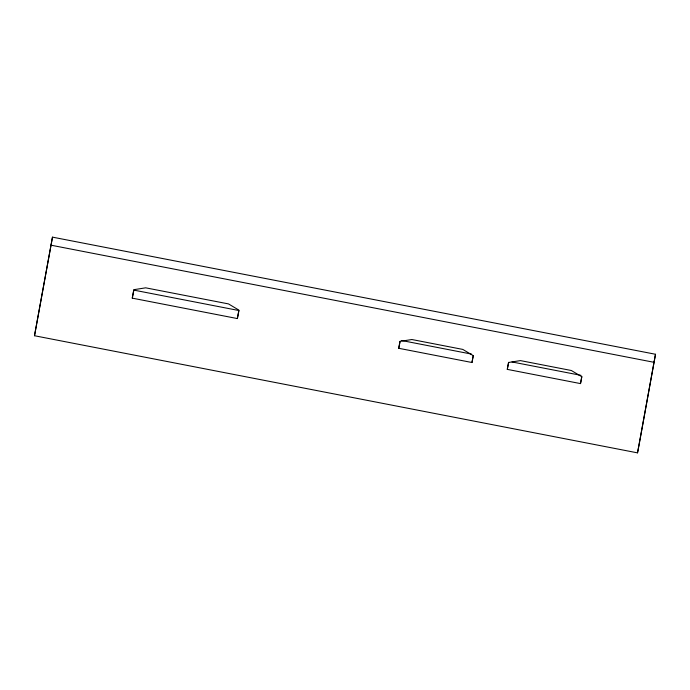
<?xml version="1.0" encoding="UTF-8"?>
<svg xmlns="http://www.w3.org/2000/svg" width="690" height="690" viewBox="0 0 690 690"><rect width="100%" height="100%" fill="white"/><g stroke="black" fill="none" stroke-linecap="round" stroke-linejoin="round"><path stroke-width="1.03" d="M34.5 335.737L52.483 237.144L655.5 354.263L639.087 444.826L637.517 452.856L34.5 335.737L52.483 237.144M132.273 298.149L133.8 289.697L145.668 287.825L228.494 303.911L238.895 310.112L237.369 318.564L132.273 298.149L133.843 290.119L238.938 310.535L237.369 318.564M398.742 348.295L399.993 341.395L411.861 339.523L462.809 349.416L473.211 355.617L471.969 362.509L398.742 348.295L400.122 341.265M507.288 369.374L508.53 362.483L520.398 360.603L571.346 370.504L581.756 376.706L580.506 383.597L507.288 369.374L508.659 362.345M637.517 452.856L655.5 354.263M471.969 362.509L473.34 355.488M580.506 383.597L581.886 376.568M50.913 245.174L653.922 362.293M401.364 340.463L471.451 354.074M511.997 361.957L581.04 375.36"/></g></svg>
